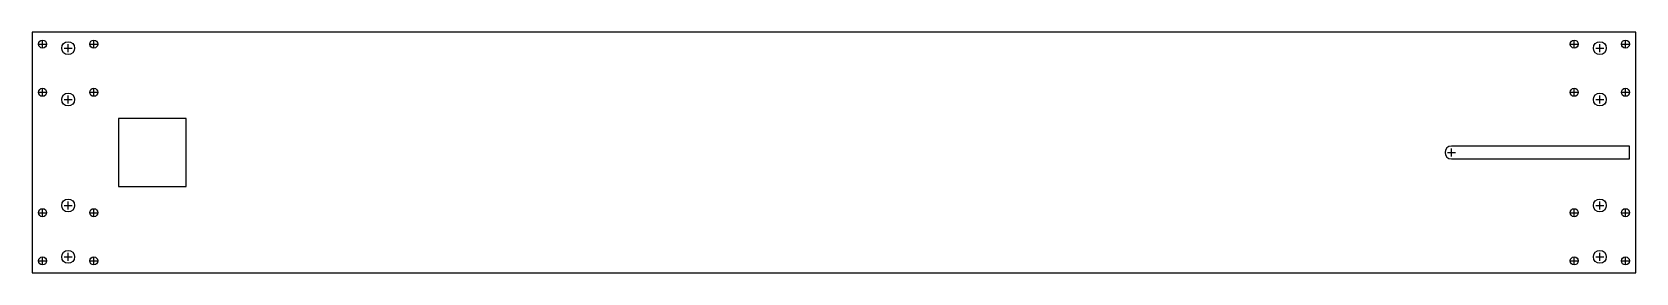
# Model space of a CAD drawing. Header units: millimetres. Extents: x 0 to 1000, y 0 to 150.
import ezdxf

# ---------------------------------------------------------------- set-up
doc = ezdxf.new("R2010")
doc.units = ezdxf.units.MM

msp = doc.modelspace()

# ---------------------------------------------------------------- linework, layer by layer
for p, q in [((4, 142.5), (9, 142.5)), ((6.5, 140), (6.5, 145)), ((20, 140), (25, 140)), ((22.5, 137.5), (22.5, 142.5)), ((36, 142.5), (41, 142.5)), ((38.5, 140), (38.5, 145)), ((959, 142.5), (964, 142.5)), ((961.5, 140), (961.5, 145)), ((975, 140), (980, 140)), ((977.5, 137.5), (977.5, 142.5)), ((991, 142.5), (996, 142.5)), ((993.5, 140), (993.5, 145)), ((4, 112.5), (9, 112.5)), ((6.5, 110), (6.5, 115)), ((22.5, 105.5), (22.5, 110.5)), ((36, 112.5), (41, 112.5)), ((38.5, 110), (38.5, 115)), ((959, 112.5), (964, 112.5)), ((961.5, 110), (961.5, 115)), ((977.5, 105.5), (977.5, 110.5)), ((991, 112.5), (996, 112.5)), ((993.5, 110), (993.5, 115)), ((20, 108), (25, 108)), ((975, 108), (980, 108)), ((882.5, 75), (887.5, 75)), ((885, 72.5), (885, 77.5)), ((6.5, 35), (6.5, 40)), ((20, 42), (25, 42)), ((22.5, 39.5), (22.5, 44.5)), ((38.5, 35), (38.5, 40)), ((961.5, 35), (961.5, 40)), ((975, 42), (980, 42)), ((977.5, 39.5), (977.5, 44.5)), ((993.5, 35), (993.5, 40)), ((4, 37.5), (9, 37.5)), ((36, 37.5), (41, 37.5)), ((959, 37.5), (964, 37.5)), ((991, 37.5), (996, 37.5)), ((6.5, 5), (6.5, 10)), ((20, 10), (25, 10)), ((22.5, 7.5), (22.5, 12.5)), ((38.5, 5), (38.5, 10)), ((961.5, 5), (961.5, 10)), ((975, 10), (980, 10)), ((977.5, 7.5), (977.5, 12.5)), ((993.5, 5), (993.5, 10)), ((4, 7.5), (9, 7.5)), ((36, 7.5), (41, 7.5)), ((959, 7.5), (964, 7.5)), ((991, 7.5), (996, 7.5))]:
    msp.add_line(p, q)
for points in [[(0, 0), (1000, 0), (1000, 150), (0, 150)], [(53.8, 53.8), (96.1, 53.8), (96.1, 96.1), (53.8, 96.1)]]:
    msp.add_lwpolyline(points, close=True)
msp.add_lwpolyline([(885, 71), (996, 71), (996, 79), (885, 79, 0.41421), (881, 75), (881, 75, 0.41421)], format="xyb", close=True)
for centre, radius in [((6.5, 142.5), 2.5), ((22.5, 140), 4), ((38.5, 142.5), 2.5), ((961.5, 142.5), 2.5), ((977.5, 140), 4), ((993.5, 142.5), 2.5), ((6.5, 112.5), 2.5), ((22.5, 108), 4), ((38.5, 112.5), 2.5), ((961.5, 112.5), 2.5), ((977.5, 108), 4), ((993.5, 112.5), 2.5), ((6.5, 37.5), 2.5), ((22.5, 42), 4), ((38.5, 37.5), 2.5), ((961.5, 37.5), 2.5), ((977.5, 42), 4), ((993.5, 37.5), 2.5), ((6.5, 7.5), 2.5), ((22.5, 10), 4), ((38.5, 7.5), 2.5), ((961.5, 7.5), 2.5), ((977.5, 10), 4), ((993.5, 7.5), 2.5)]:
    msp.add_circle(centre, radius)

doc.saveas('drawing.dxf')
